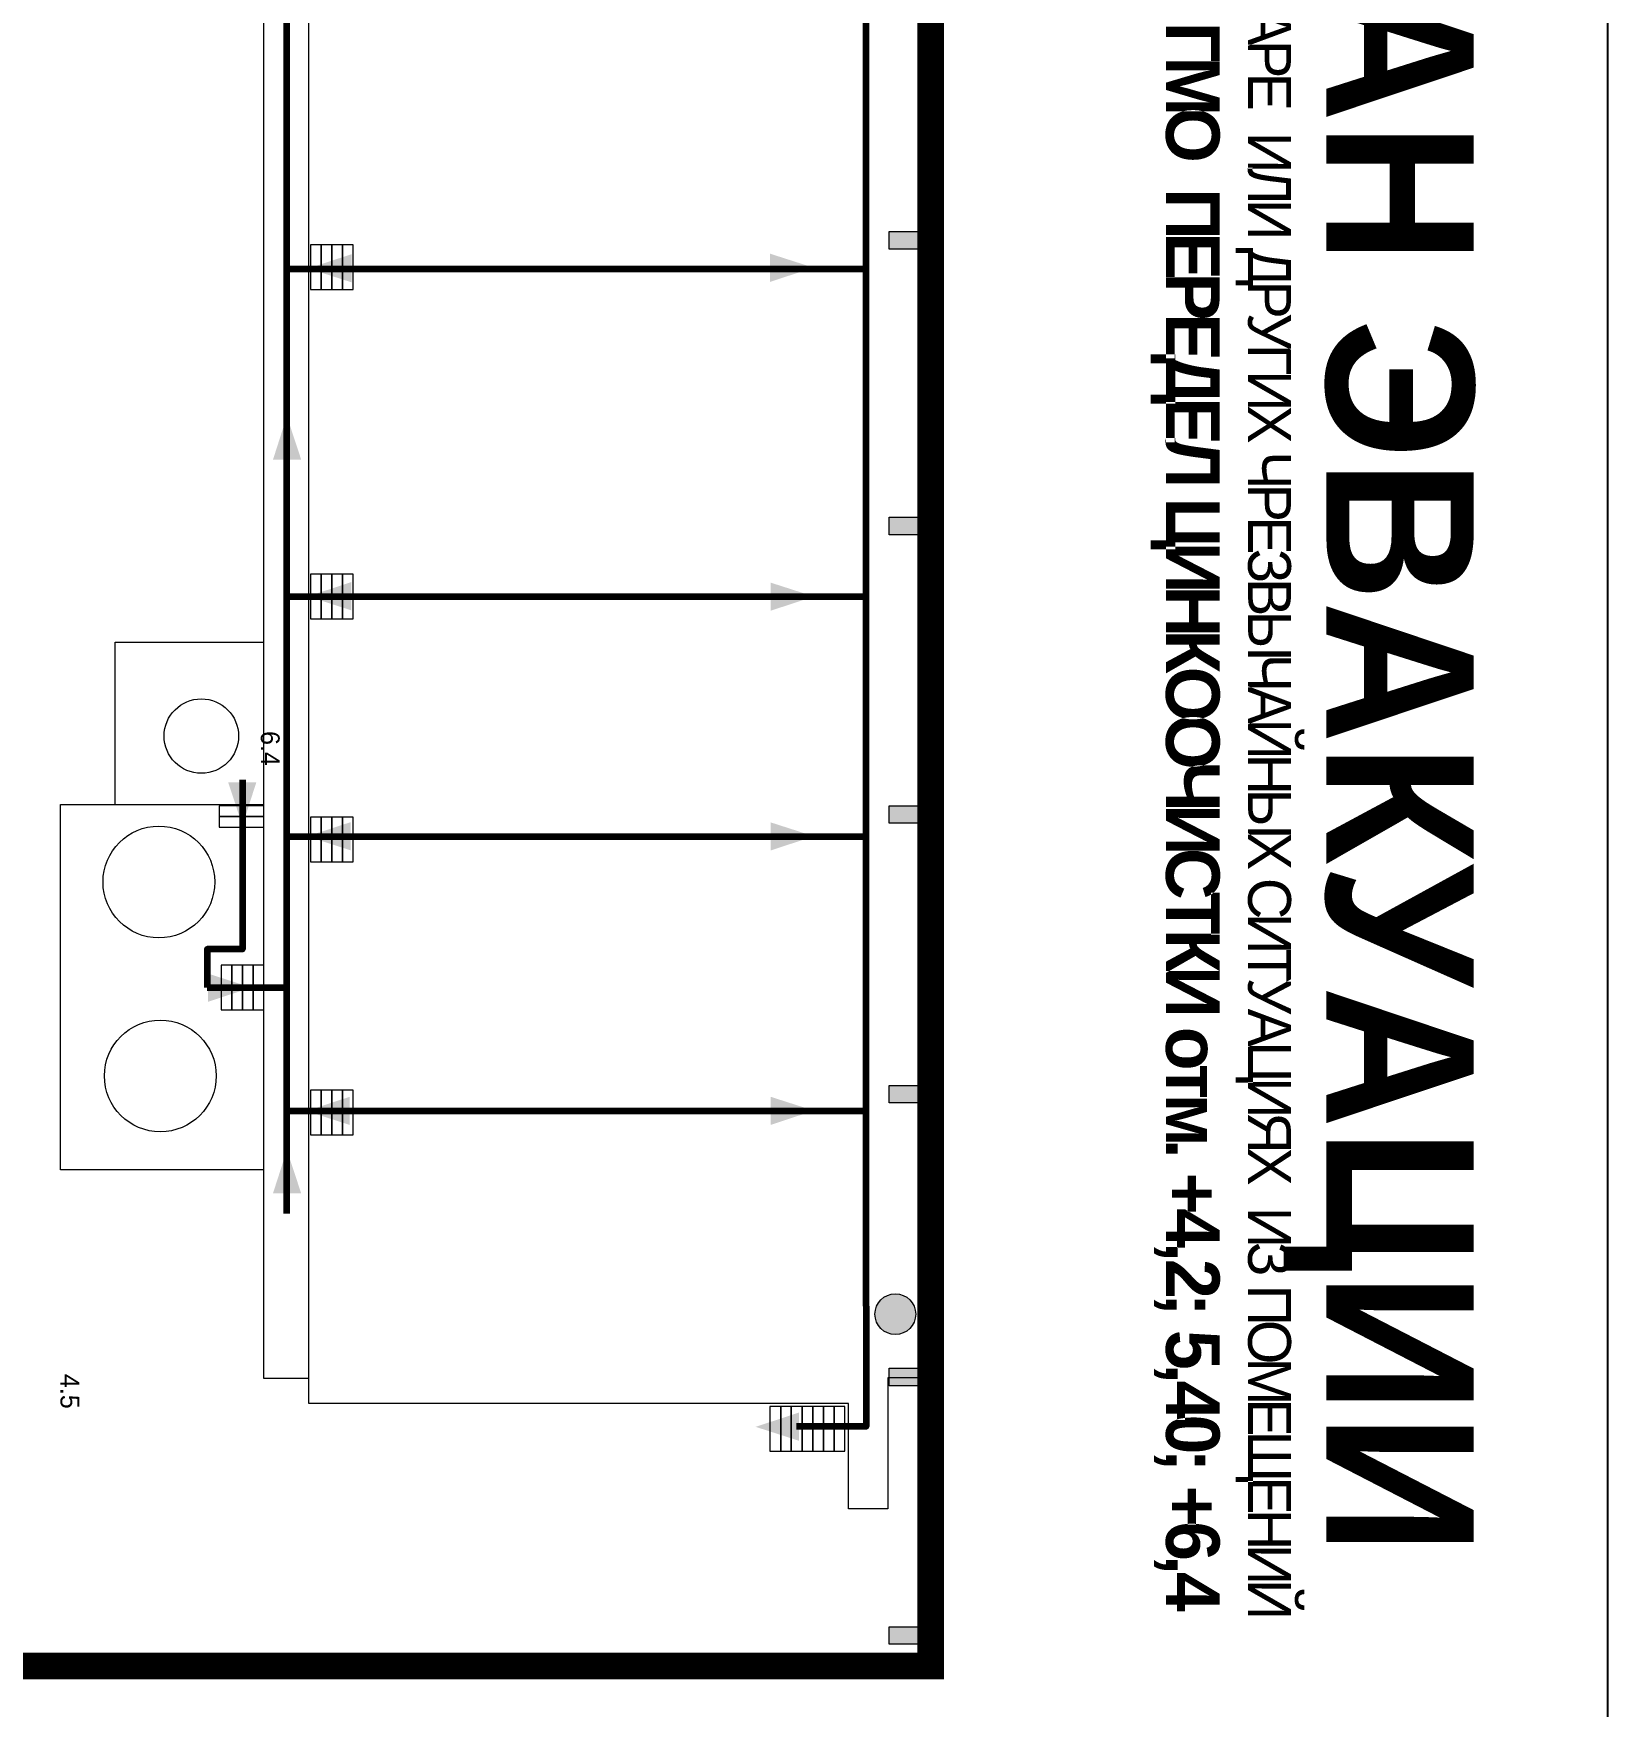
# Model space of a CAD drawing. Header units: millimetres. Extents: x 13810 to 67229, y 12374 to 21950.
# Drawn here: x 30582 to 30817.2, y 14693.5 to 14943.4 of the extents above; entities that cross this region are included whole.
import ezdxf

# ---------------------------------------------------------------- set-up
doc = ezdxf.new("R2010")
doc.units = ezdxf.units.MM
doc.layers.add('План_Штампы', color=7, linetype='Continuous')
doc.styles.add('обычный', font='arial.ttf')

# ---------------------------------------------------------------- blocks, each defined once
blk = doc.blocks.new('A$C7B8C2D5B')
at = {"lineweight": 0}
h = blk.add_hatch(color=5, dxfattribs=at)
h.dxf.hatch_style = 1
h.paths.add_polyline_path([(1.4, -3.02, 1), (-2.11, -3.02, 1)])
at = {"color": 5, "lineweight": 0}
blk.add_circle((-0.36, -3.02), 1.75, dxfattribs=at)

msp = doc.modelspace()

# ---------------------------------------------------------------- hatches: boundary and pattern name
at = {"lineweight": 0}
h = msp.add_hatch(color=256, dxfattribs=at)
h.dxf.hatch_style = 1
h.paths.add_polyline_path([(30709.84, 14913.82), (30709.84, 14911.22), (30715.23, 14911.22), (30715.23, 14913.82)])
h = msp.add_hatch(color=256, dxfattribs=at)
h.dxf.hatch_style = 1
h.paths.add_polyline_path([(30709.84, 14871.14), (30709.84, 14868.53), (30715.23, 14868.53), (30715.23, 14871.14)])
h = msp.add_hatch(color=256, dxfattribs=at)
h.dxf.hatch_style = 1
h.paths.add_polyline_path([(30709.84, 14828.05), (30709.84, 14825.45), (30715.23, 14825.45), (30715.23, 14828.05)])
h = msp.add_hatch(color=256, dxfattribs=at)
h.dxf.hatch_style = 1
h.paths.add_polyline_path([(30709.84, 14786.23), (30709.84, 14783.63), (30715.23, 14783.63), (30715.23, 14786.23)])
h = msp.add_hatch(color=256, dxfattribs=at)
h.dxf.hatch_style = 1
h.paths.add_polyline_path([(30709.84, 14743.99), (30709.84, 14741.38), (30715.23, 14741.38), (30715.23, 14743.99)])
h = msp.add_hatch(color=256, dxfattribs=at)
h.dxf.hatch_style = 1
h.paths.add_polyline_path([(30709.84, 14705.35), (30709.84, 14702.75), (30715.23, 14702.75), (30715.23, 14705.35)])

# ---------------------------------------------------------------- linework, layer by layer
at = {"color": 126, "true_color": 0x008754}
msp.add_lwpolyline([(30817.22, 15149.86), (30817.22, 14549.86), (30417.22, 14549.86), (30417.22, 15149.86)], close=True, dxfattribs=at)
at = {"lineweight": 100, "const_width": 4}
msp.add_lwpolyline([(30716.06, 14752.67), (30716.06, 14699.52), (30539.27, 14699.52), (30539.27, 15082.99), (30716.06, 15082.99), (30716.06, 14752.67)], dxfattribs=at)
at = {"lineweight": 0}
for points in [[(30623.14, 14742.46), (30616.42, 14742.46), (30616.42, 15038.82), (30623.14, 15038.82), (30601.1, 15038.82), (30601.1, 15044.3), (30653.95, 15044.3), (30653.95, 15083.08)], [(30715.75, 14742.57), (30709.67, 14742.57), (30709.67, 14723), (30703.8, 14723), (30703.8, 14738.74), (30623.14, 14738.74), (30623.14, 15038.82), (30716.03, 15038.82)], [(30594.18, 14828.25), (30594.18, 14852.47), (30616.42, 14852.47)], [(30616.42, 14773.63), (30586.04, 14773.63), (30586.04, 14828.25), (30616.42, 14828.25)]]:
    msp.add_lwpolyline(points, dxfattribs=at)
at = {"color": 126, "lineweight": 100, "true_color": 0x008754}
for points in [[(30619.84, 14767.12), (30619.84, 15041.71), (30614.01, 15041.71), (30614.01, 15034.52)], [(30706.41, 14753.25), (30706.41, 15041.71), (30662.41, 15041.71)], [(30619.84, 14908.28), (30706.41, 14908.28)], [(30619.84, 14859.32), (30706.41, 14859.32)], [(30613.23, 14831.9), (30613.23, 14806.59), (30607.93, 14806.59), (30607.93, 14800.89)], [(30619.84, 14823.43), (30706.41, 14823.43)], [(30607.93, 14800.89), (30619.84, 14800.89)], [(30619.84, 14782.47), (30706.41, 14782.47)], [(30706.41, 14753.25), (30706.41, 14735.27), (30696.01, 14735.27)]]:
    msp.add_lwpolyline(points, dxfattribs=at)
at = {"lineweight": 0}
for points in [[(30709.84, 14911.22), (30709.84, 14913.82), (30715.23, 14913.82), (30715.23, 14911.22)], [(30624.96, 14905.19), (30624.96, 14911.86), (30623.36, 14911.86), (30623.36, 14905.19)], [(30626.56, 14905.19), (30626.56, 14911.86), (30624.96, 14911.86), (30624.96, 14905.19)], [(30628.16, 14905.19), (30628.16, 14911.86), (30626.56, 14911.86), (30626.56, 14905.19)], [(30629.75, 14905.19), (30629.75, 14911.86), (30628.16, 14911.86), (30628.16, 14905.19)], [(30709.84, 14868.53), (30709.84, 14871.14), (30715.23, 14871.14), (30715.23, 14868.53)], [(30624.96, 14855.97), (30624.96, 14862.64), (30623.36, 14862.64), (30623.36, 14855.97)], [(30626.56, 14855.97), (30626.56, 14862.64), (30624.96, 14862.64), (30624.96, 14855.97)], [(30628.16, 14855.97), (30628.16, 14862.64), (30626.56, 14862.64), (30626.56, 14855.97)], [(30629.75, 14855.97), (30629.75, 14862.64), (30628.16, 14862.64), (30628.16, 14855.97)], [(30609.75, 14826.45), (30616.42, 14826.45), (30616.42, 14828.05), (30609.75, 14828.05)], [(30609.75, 14824.85), (30616.42, 14824.85), (30616.42, 14826.45), (30609.75, 14826.45)], [(30624.96, 14819.66), (30624.96, 14826.33), (30623.36, 14826.33), (30623.36, 14819.66)], [(30626.56, 14819.66), (30626.56, 14826.33), (30624.96, 14826.33), (30624.96, 14819.66)], [(30628.16, 14819.66), (30628.16, 14826.33), (30626.56, 14826.33), (30626.56, 14819.66)], [(30629.75, 14819.66), (30629.75, 14826.33), (30628.16, 14826.33), (30628.16, 14819.66)], [(30709.84, 14825.45), (30709.84, 14828.05), (30715.23, 14828.05), (30715.23, 14825.45)], [(30611.63, 14797.57), (30611.63, 14804.24), (30610.03, 14804.24), (30610.03, 14797.57)], [(30613.22, 14797.57), (30613.22, 14804.24), (30611.63, 14804.24), (30611.63, 14797.57)], [(30614.82, 14797.57), (30614.82, 14804.24), (30613.22, 14804.24), (30613.22, 14797.57)], [(30616.42, 14797.57), (30616.42, 14804.24), (30614.82, 14804.24), (30614.82, 14797.57)], [(30709.84, 14783.63), (30709.84, 14786.23), (30715.23, 14786.23), (30715.23, 14783.63)], [(30624.96, 14778.89), (30624.96, 14785.56), (30623.36, 14785.56), (30623.36, 14778.89)], [(30626.56, 14778.89), (30626.56, 14785.56), (30624.96, 14785.56), (30624.96, 14778.89)], [(30628.16, 14778.89), (30628.16, 14785.56), (30626.56, 14785.56), (30626.56, 14778.89)], [(30629.75, 14778.89), (30629.75, 14785.56), (30628.16, 14785.56), (30628.16, 14778.89)], [(30709.84, 14741.38), (30709.84, 14743.99), (30715.23, 14743.99), (30715.23, 14741.38)], [(30693.65, 14731.62), (30693.65, 14738.29), (30692.05, 14738.29), (30692.05, 14731.62)], [(30695.24, 14731.62), (30695.24, 14738.29), (30693.65, 14738.29), (30693.65, 14731.62)], [(30696.84, 14731.62), (30696.84, 14738.29), (30695.24, 14738.29), (30695.24, 14731.62)], [(30698.44, 14731.62), (30698.44, 14738.29), (30696.84, 14738.29), (30696.84, 14731.62)], [(30700.04, 14731.62), (30700.04, 14738.29), (30698.44, 14738.29), (30698.44, 14731.62)], [(30701.64, 14731.62), (30701.64, 14738.29), (30700.04, 14738.29), (30700.04, 14731.62)], [(30703.24, 14731.62), (30703.24, 14738.29), (30701.64, 14738.29), (30701.64, 14731.62)], [(30709.84, 14702.75), (30709.84, 14705.35), (30715.23, 14705.35), (30715.23, 14702.75)]]:
    msp.add_lwpolyline(points, close=True, dxfattribs=at)
at = {"color": 0, "lineweight": 0}
msp.add_circle((30607.07, 14838.45), 5.56, dxfattribs=at)
at = {"lineweight": 0}
for centre in [(30600.73, 14816.65), (30600.94, 14787.67)]:
    msp.add_circle(centre, 8.35, dxfattribs=at)
at = {"layer": 'План_Штампы', "color": 126, "true_color": 0x008754}
for points in [[(30629.53, 14910.45), (30629.52, 14906.24), (30623.06, 14908.32)], [(30692.07, 14906.31), (30692.07, 14910.52), (30698.54, 14908.44)], [(30621.99, 14879.76), (30617.78, 14879.76), (30619.86, 14886.23)], [(30629.47, 14861.45), (30629.47, 14857.24), (30623, 14859.32)], [(30692.13, 14857.17), (30692.14, 14861.38), (30698.6, 14859.3)], [(30611.08, 14831.56), (30615.29, 14831.55), (30613.21, 14825.09)], [(30629.38, 14825.59), (30629.37, 14821.38), (30622.91, 14823.46)], [(30692.13, 14821.35), (30692.14, 14825.56), (30698.6, 14823.48)], [(30608.07, 14798.75), (30608.07, 14802.96), (30614.54, 14800.88)], [(30629.26, 14784.56), (30629.25, 14780.35), (30622.79, 14782.43)], [(30692.13, 14780.35), (30692.14, 14784.56), (30698.6, 14782.48)], [(30621.99, 14770.13), (30617.78, 14770.14), (30619.86, 14776.6)], [(30696.37, 14737.38), (30696.37, 14733.16), (30689.91, 14735.24)]]:
    msp.add_solid(points, dxfattribs=at)

# ---------------------------------------------------------------- block references
at = {"xscale": 1.741935482621193, "yscale": 1.741935482621193, "zscale": 1.741935482621193, "rotation": 89.99999999999999}
msp.add_blockref('A$C7B8C2D5B', (30705.52, 14752.7), dxfattribs=at)

# ---------------------------------------------------------------- texts
at = {"lineweight": 0, "rotation": 270, "style": 'обычный'}
for s, insert, char_height, width, attachment_point in [('{\\fProxima Nova Rg|b1|i0|c204|p2;ПЛАН ЭВАКУАЦИИ}', (30797.21, 14993.22), 22, 493.8901, 1), ('\\pi-8.4,l8.4,t8.4;{\\fProxima Nova Rg|b0|i0|c0|p2;6.4\\H1.1967x; }', (30617.35, 14836.6), 2.8, 126.6484, 5), ('\\pi-8.4,l8.4,t8.4;{\\fProxima Nova Rg|b0|i0|c0|p2;4.5\\H1.1667x; }', (30587.4, 14740.55), 2.8, 126.6484, 5)]:
    msp.add_mtext(s, dxfattribs=dict(at, insert=insert, char_height=char_height, width=width, attachment_point=attachment_point))
at = {"color": 0, "lineweight": 0, "insert": (30770.08, 14844.75), "char_height": 8, "width": 449.2158, "attachment_point": 5, "rotation": 270, "style": 'обычный'}
msp.add_mtext('{\\fArial Black|b1|i0|c204|p34;\\H2x;\\T0.85;  \\fArial Narrow|b0|i0|c204|p34;\\H0.8x;\\W0.9;\\P\\fProxima Nova Rg|b0|i0|c204|p2;\\H0.5x;\\W1;\\C256;ПРИ ПОЖАРЕ  ИЛИ ДРУГИХ ЧРЕЗВЫЧАЙНЫХ СИТУАЦИЯХ  ИЗ ПОМЕЩЕНИЙ\\fProxima Nova Rg|b1|i0|c204|p2;\\H1.25x; \\fProxima Nova Rg|b1|i0|c0|p2;\\P\\fProxima Nova Rg|b1|i0|c204|p2;ЦЭН-2 : ГМО  ПЕРЕДЕЛ ЦИНКООЧИСТКИ\\fProxima Nova Rg|b1|i0|c0|p2; \\fProxima Nova Rg|b1|i0|c204|p2;отм. +4,2; 5,40; +6,4}', dxfattribs=at)

doc.saveas('drawing.dxf')
